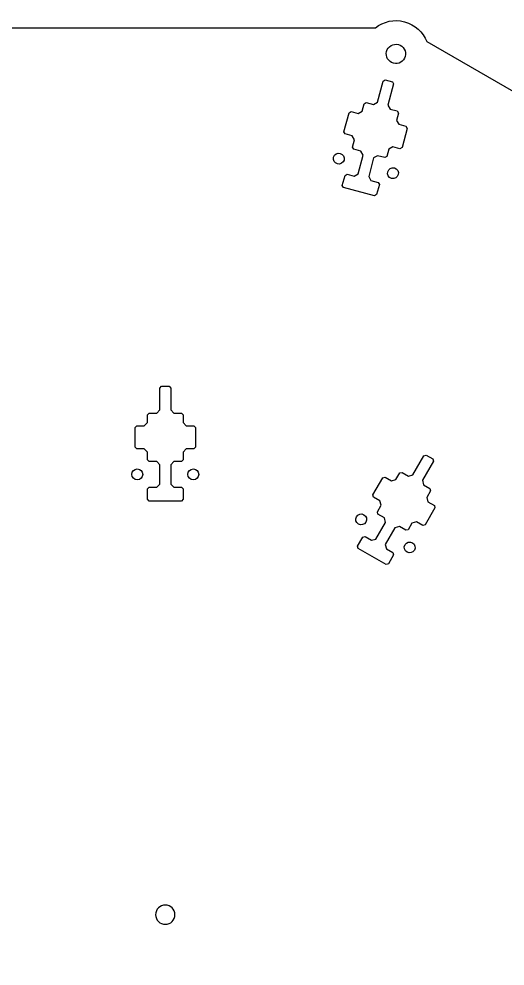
# Model space of a CAD drawing. Header units: inches. Extents: x -31.6 to 31.6, y -14.3 to 14.3.
# Drawn here: x -14.45 to -6.7, y -0.82 to 14.29 of the extents above; entities that cross this region are included whole.
import ezdxf

# ---------------------------------------------------------------- set-up
doc = ezdxf.new("R2010")
doc.units = ezdxf.units.IN
doc.header["$MEASUREMENT"] = 0
doc.layers.add('Layer 1', color=7, linetype='Continuous')

msp = doc.modelspace()

# ---------------------------------------------------------------- linework, layer by layer
at = {"layer": 'Layer 1', "color": 250}
for points, knots in [([(-15.469, -14.147), (-15.469, -14.147), (-13.106, -14.147), (-13.106, -14.147), (-13.106, -14.147), (-13.038, -14.144), (-12.965, -14.117), (-12.965, -13.992), (-12.965, -13.992), (-12.965, -13.992), (-12.965, -13.097), (-12.965, -13.097), (-12.965, -13.097), (-12.965, -13.032), (-12.911, -12.978), (-12.846, -12.978), (-12.846, -12.978), (-12.846, -12.978), (-12.825, -12.978), (-12.825, -12.978), (-12.825, -12.978), (-12.784, -12.978), (-12.746, -12.958), (-12.746, -12.905), (-12.746, -12.905), (-12.746, -12.905), (-12.748, -12.021), (-12.748, -12.021), (-12.748, -12.021), (-12.748, -11.934), (-12.678, -11.863), (-12.591, -11.863), (-12.591, -11.863), (-12.53, -11.863), (-12.477, -11.898), (-12.451, -11.948), (-12.451, -11.948), (-12.432, -11.984), (-12.433, -11.982), (-12.374, -11.982), (-12.374, -11.982), (-12.374, -11.982), (-12.305, -11.982), (-12.305, -11.982), (-12.305, -11.982), (-12.282, -11.982), (-12.273, -11.974), (-12.273, -11.951), (-12.273, -11.951), (-12.273, -11.951), (-12.273, -11.657), (-12.273, -11.657), (-12.273, -11.657), (-12.273, -11.657), (-12.273, -11.097), (-12.273, -11.097), (-12.273, -11.097), (-12.273, -11.074), (-12.282, -11.067), (-12.305, -11.067), (-12.305, -11.067), (-12.305, -11.067), (-12.374, -11.067), (-12.374, -11.067), (-12.374, -11.067), (-12.433, -11.067), (-12.432, -11.064), (-12.451, -11.1), (-12.451, -11.1), (-12.477, -11.15), (-12.53, -11.185), (-12.591, -11.185), (-12.591, -11.185), (-12.678, -11.185), (-12.748, -11.115), (-12.748, -11.028), (-12.748, -11.028), (-12.748, -10.941), (-12.678, -10.87), (-12.591, -10.87), (-12.591, -10.87), (-12.591, -10.87), (-12.118, -10.87), (-12.118, -10.87), (-12.118, -10.87), (-12.118, -10.87), (-11.646, -10.87), (-11.646, -10.87), (-11.646, -10.87), (-11.559, -10.87), (-11.488, -10.941), (-11.488, -11.028), (-11.488, -11.028), (-11.488, -11.115), (-11.559, -11.185), (-11.646, -11.185), (-11.646, -11.185), (-11.707, -11.185), (-11.759, -11.15), (-11.786, -11.1), (-11.786, -11.1), (-11.804, -11.064), (-11.803, -11.067), (-11.863, -11.067), (-11.863, -11.067), (-11.863, -11.067), (-11.931, -11.067), (-11.931, -11.067), (-11.931, -11.067), (-11.954, -11.067), (-11.963, -11.074), (-11.963, -11.097), (-11.963, -11.097), (-11.963, -11.097), (-11.963, -11.657), (-11.963, -11.657), (-11.963, -11.657), (-11.963, -11.657), (-11.963, -11.951), (-11.963, -11.951), (-11.963, -11.951), (-11.963, -11.974), (-11.954, -11.982), (-11.931, -11.982), (-11.931, -11.982), (-11.931, -11.982), (-11.863, -11.982), (-11.863, -11.982), (-11.863, -11.982), (-11.803, -11.982), (-11.804, -11.984), (-11.786, -11.948), (-11.786, -11.948), (-11.759, -11.898), (-11.707, -11.863), (-11.646, -11.863), (-11.646, -11.863), (-11.559, -11.863), (-11.488, -11.934), (-11.488, -12.021), (-11.488, -12.021), (-11.488, -12.021), (-11.49, -12.905), (-11.49, -12.905), (-11.49, -12.905), (-11.49, -12.958), (-11.453, -12.978), (-11.411, -12.978), (-11.411, -12.978), (-11.411, -12.978), (-11.39, -12.978), (-11.39, -12.978), (-11.39, -12.978), (-11.325, -12.978), (-11.272, -13.032), (-11.272, -13.097), (-11.272, -13.097), (-11.272, -13.097), (-11.272, -13.992), (-11.272, -13.992), (-11.272, -13.992), (-11.271, -14.117), (-11.198, -14.144), (-11.13, -14.147), (-11.13, -14.147), (-11.13, -14.147), (-8.768, -14.147), (-8.768, -14.147), (-8.768, -14.147), (-8.64, -14.246), (-8.47, -14.287), (-8.302, -14.242), (-8.302, -14.242), (-8.134, -14.197), (-8.007, -14.076), (-7.946, -13.927), (-7.946, -13.927), (-7.946, -13.927), (-2.143, -10.576), (-2.143, -10.576), (-2.143, -10.576), (-1.983, -10.599), (-1.815, -10.548), (-1.692, -10.426), (-1.692, -10.426), (-1.57, -10.303), (-1.519, -10.135), (-1.542, -9.975), (-1.542, -9.975), (-1.542, -9.975), (1.809, -4.172), (1.809, -4.172), (1.809, -4.172), (1.958, -4.111), (2.079, -3.984), (2.124, -3.816), (2.124, -3.816), (2.169, -3.648), (2.128, -3.478), (2.029, -3.35), (2.029, -3.35), (2.029, -3.35), (2.029, 3.351), (2.029, 3.351), (2.029, 3.351), (2.128, 3.478), (2.168, 3.648), (2.124, 3.816), (2.124, 3.816), (2.079, 3.984), (1.958, 4.111), (1.809, 4.172), (1.809, 4.172), (1.809, 4.172), (-1.542, 9.975), (-1.542, 9.975), (-1.542, 9.975), (-1.52, 10.135), (-1.57, 10.303), (-1.693, 10.426), (-1.693, 10.426), (-1.815, 10.548), (-1.983, 10.599), (-2.143, 10.576), (-2.143, 10.576), (-2.143, 10.576), (-7.947, 13.927), (-7.947, 13.927), (-7.947, 13.927), (-8.007, 14.076), (-8.134, 14.197), (-8.302, 14.242), (-8.302, 14.242), (-8.47, 14.287), (-8.64, 14.246), (-8.767, 14.147), (-8.767, 14.147), (-8.767, 14.147), (-15.469, 14.147), (-15.469, 14.147), (-15.469, 14.147), (-15.596, 14.246), (-15.766, 14.287), (-15.934, 14.242), (-15.934, 14.242), (-16.102, 14.197), (-16.229, 14.076), (-16.29, 13.927), (-16.29, 13.927), (-16.29, 13.927), (-22.093, 10.576), (-22.093, 10.576), (-22.093, 10.576), (-22.253, 10.598), (-22.421, 10.548), (-22.544, 10.426), (-22.544, 10.426), (-22.667, 10.303), (-22.717, 10.135), (-22.694, 9.975), (-22.694, 9.975), (-22.694, 9.975), (-26.045, 4.171), (-26.045, 4.171), (-26.045, 4.171), (-26.194, 4.111), (-26.315, 3.984), (-26.36, 3.816), (-26.36, 3.816), (-26.405, 3.648), (-26.364, 3.478), (-26.265, 3.351), (-26.265, 3.351), (-26.265, 3.351), (-26.265, -3.351), (-26.265, -3.351), (-26.265, -3.351), (-26.364, -3.478), (-26.405, -3.648), (-26.36, -3.816), (-26.36, -3.816), (-26.315, -3.984), (-26.194, -4.111), (-26.045, -4.172), (-26.045, -4.172), (-26.045, -4.172), (-22.694, -9.975), (-22.694, -9.975), (-22.694, -9.975), (-22.717, -10.135), (-22.667, -10.303), (-22.544, -10.426), (-22.544, -10.426), (-22.421, -10.548), (-22.253, -10.599), (-22.093, -10.576), (-22.093, -10.576), (-22.093, -10.576), (-16.29, -13.927), (-16.29, -13.927), (-16.29, -13.927), (-16.229, -14.076), (-16.102, -14.197), (-15.934, -14.242), (-15.934, -14.242), (-15.766, -14.287), (-15.596, -14.246), (-15.469, -14.147)], [0, 0, 0, 0, 0.012821, 0.012821, 0.012821, 0.012821, 0.025641, 0.025641, 0.025641, 0.025641, 0.038462, 0.038462, 0.038462, 0.038462, 0.051282, 0.051282, 0.051282, 0.051282, 0.064103, 0.064103, 0.064103, 0.064103, 0.076923, 0.076923, 0.076923, 0.076923, 0.089744, 0.089744, 0.089744, 0.089744, 0.102564, 0.102564, 0.102564, 0.102564, 0.115385, 0.115385, 0.115385, 0.115385, 0.128205, 0.128205, 0.128205, 0.128205, 0.141026, 0.141026, 0.141026, 0.141026, 0.153846, 0.153846, 0.153846, 0.153846, 0.166667, 0.166667, 0.166667, 0.166667, 0.179487, 0.179487, 0.179487, 0.179487, 0.192308, 0.192308, 0.192308, 0.192308, 0.205128, 0.205128, 0.205128, 0.205128, 0.217949, 0.217949, 0.217949, 0.217949, 0.230769, 0.230769, 0.230769, 0.230769, 0.24359, 0.24359, 0.24359, 0.24359, 0.25641, 0.25641, 0.25641, 0.25641, 0.269231, 0.269231, 0.269231, 0.269231, 0.282051, 0.282051, 0.282051, 0.282051, 0.294872, 0.294872, 0.294872, 0.294872, 0.307692, 0.307692, 0.307692, 0.307692, 0.320513, 0.320513, 0.320513, 0.320513, 0.333333, 0.333333, 0.333333, 0.333333, 0.346154, 0.346154, 0.346154, 0.346154, 0.358974, 0.358974, 0.358974, 0.358974, 0.371795, 0.371795, 0.371795, 0.371795, 0.384615, 0.384615, 0.384615, 0.384615, 0.397436, 0.397436, 0.397436, 0.397436, 0.410256, 0.410256, 0.410256, 0.410256, 0.423077, 0.423077, 0.423077, 0.423077, 0.435897, 0.435897, 0.435897, 0.435897, 0.448718, 0.448718, 0.448718, 0.448718, 0.461538, 0.461538, 0.461538, 0.461538, 0.474359, 0.474359, 0.474359, 0.474359, 0.487179, 0.487179, 0.487179, 0.487179, 0.5, 0.5, 0.5, 0.5, 0.512821, 0.512821, 0.512821, 0.512821, 0.525641, 0.525641, 0.525641, 0.525641, 0.538462, 0.538462, 0.538462, 0.538462, 0.551282, 0.551282, 0.551282, 0.551282, 0.564103, 0.564103, 0.564103, 0.564103, 0.576923, 0.576923, 0.576923, 0.576923, 0.589744, 0.589744, 0.589744, 0.589744, 0.602564, 0.602564, 0.602564, 0.602564, 0.615385, 0.615385, 0.615385, 0.615385, 0.628205, 0.628205, 0.628205, 0.628205, 0.641026, 0.641026, 0.641026, 0.641026, 0.653846, 0.653846, 0.653846, 0.653846, 0.666667, 0.666667, 0.666667, 0.666667, 0.679487, 0.679487, 0.679487, 0.679487, 0.692308, 0.692308, 0.692308, 0.692308, 0.705128, 0.705128, 0.705128, 0.705128, 0.717949, 0.717949, 0.717949, 0.717949, 0.730769, 0.730769, 0.730769, 0.730769, 0.74359, 0.74359, 0.74359, 0.74359, 0.75641, 0.75641, 0.75641, 0.75641, 0.769231, 0.769231, 0.769231, 0.769231, 0.782051, 0.782051, 0.782051, 0.782051, 0.794872, 0.794872, 0.794872, 0.794872, 0.807692, 0.807692, 0.807692, 0.807692, 0.820513, 0.820513, 0.820513, 0.820513, 0.833333, 0.833333, 0.833333, 0.833333, 0.846154, 0.846154, 0.846154, 0.846154, 0.858974, 0.858974, 0.858974, 0.858974, 0.871795, 0.871795, 0.871795, 0.871795, 0.884615, 0.884615, 0.884615, 0.884615, 0.897436, 0.897436, 0.897436, 0.897436, 0.910256, 0.910256, 0.910256, 0.910256, 0.923077, 0.923077, 0.923077, 0.923077, 0.935897, 0.935897, 0.935897, 0.935897, 0.948718, 0.948718, 0.948718, 0.948718, 0.961538, 0.961538, 0.961538, 0.961538, 0.974359, 0.974359, 0.974359, 0.974359, 1, 1, 1, 1]), ([(-8.479, 13.58), (-8.397, 13.558), (-8.313, 13.607), (-8.291, 13.689), (-8.291, 13.689), (-8.269, 13.771), (-8.318, 13.855), (-8.4, 13.877), (-8.4, 13.877), (-8.482, 13.899), (-8.566, 13.85), (-8.588, 13.768), (-8.588, 13.768), (-8.61, 13.686), (-8.561, 13.602), (-8.479, 13.58)], [0, 0, 0, 0, 0.2, 0.2, 0.2, 0.2, 0.4, 0.4, 0.4, 0.4, 0.6, 0.6, 0.6, 0.6, 1, 1, 1, 1]), ([(-8.781, 11.466), (-8.781, 11.466), (-8.747, 11.486), (-8.747, 11.486), (-8.747, 11.486), (-8.747, 11.486), (-8.704, 11.645), (-8.704, 11.645), (-8.704, 11.645), (-8.704, 11.645), (-8.724, 11.679), (-8.724, 11.679), (-8.724, 11.679), (-8.724, 11.679), (-8.838, 11.71), (-8.838, 11.71), (-8.838, 11.71), (-8.838, 11.71), (-8.874, 11.772), (-8.874, 11.772), (-8.874, 11.772), (-8.874, 11.772), (-8.795, 12.069), (-8.795, 12.069), (-8.795, 12.069), (-8.795, 12.069), (-8.732, 12.105), (-8.732, 12.105), (-8.732, 12.105), (-8.732, 12.105), (-8.618, 12.075), (-8.618, 12.075), (-8.618, 12.075), (-8.618, 12.075), (-8.584, 12.094), (-8.584, 12.094), (-8.584, 12.094), (-8.584, 12.094), (-8.552, 12.212), (-8.552, 12.212), (-8.552, 12.212), (-8.552, 12.212), (-8.49, 12.248), (-8.49, 12.248), (-8.49, 12.248), (-8.49, 12.248), (-8.376, 12.217), (-8.376, 12.217), (-8.376, 12.217), (-8.376, 12.217), (-8.342, 12.237), (-8.342, 12.237), (-8.342, 12.237), (-8.342, 12.237), (-8.26, 12.541), (-8.26, 12.541), (-8.26, 12.541), (-8.26, 12.541), (-8.28, 12.575), (-8.28, 12.575), (-8.28, 12.575), (-8.28, 12.575), (-8.394, 12.606), (-8.394, 12.606), (-8.394, 12.606), (-8.394, 12.606), (-8.43, 12.668), (-8.43, 12.668), (-8.43, 12.668), (-8.43, 12.668), (-8.399, 12.786), (-8.399, 12.786), (-8.399, 12.786), (-8.399, 12.786), (-8.418, 12.82), (-8.418, 12.82), (-8.418, 12.82), (-8.418, 12.82), (-8.532, 12.85), (-8.532, 12.85), (-8.532, 12.85), (-8.532, 12.85), (-8.568, 12.913), (-8.568, 12.913), (-8.568, 12.913), (-8.568, 12.913), (-8.478, 13.252), (-8.478, 13.252), (-8.478, 13.252), (-8.478, 13.252), (-8.497, 13.285), (-8.497, 13.285), (-8.497, 13.285), (-8.497, 13.285), (-8.611, 13.316), (-8.611, 13.316), (-8.611, 13.316), (-8.611, 13.316), (-8.645, 13.296), (-8.645, 13.296), (-8.645, 13.296), (-8.645, 13.296), (-8.736, 12.958), (-8.736, 12.958), (-8.736, 12.958), (-8.736, 12.958), (-8.798, 12.922), (-8.798, 12.922), (-8.798, 12.922), (-8.798, 12.922), (-8.913, 12.952), (-8.913, 12.952), (-8.913, 12.952), (-8.913, 12.952), (-8.946, 12.933), (-8.946, 12.933), (-8.946, 12.933), (-8.946, 12.933), (-8.978, 12.815), (-8.978, 12.815), (-8.978, 12.815), (-8.978, 12.815), (-9.041, 12.779), (-9.041, 12.779), (-9.041, 12.779), (-9.041, 12.779), (-9.155, 12.809), (-9.155, 12.809), (-9.155, 12.809), (-9.155, 12.809), (-9.188, 12.79), (-9.188, 12.79), (-9.188, 12.79), (-9.188, 12.79), (-9.27, 12.486), (-9.27, 12.486), (-9.27, 12.486), (-9.27, 12.486), (-9.25, 12.452), (-9.25, 12.452), (-9.25, 12.452), (-9.25, 12.452), (-9.136, 12.421), (-9.136, 12.421), (-9.136, 12.421), (-9.136, 12.421), (-9.1, 12.359), (-9.1, 12.359), (-9.1, 12.359), (-9.1, 12.359), (-9.132, 12.241), (-9.132, 12.241), (-9.132, 12.241), (-9.132, 12.241), (-9.112, 12.207), (-9.112, 12.207), (-9.112, 12.207), (-9.112, 12.207), (-8.998, 12.176), (-8.998, 12.176), (-8.998, 12.176), (-8.998, 12.176), (-8.962, 12.114), (-8.962, 12.114), (-8.962, 12.114), (-8.962, 12.114), (-9.042, 11.817), (-9.042, 11.817), (-9.042, 11.817), (-9.042, 11.817), (-9.104, 11.781), (-9.104, 11.781), (-9.104, 11.781), (-9.104, 11.781), (-9.218, 11.811), (-9.218, 11.811), (-9.218, 11.811), (-9.218, 11.811), (-9.252, 11.792), (-9.252, 11.792), (-9.252, 11.792), (-9.252, 11.792), (-9.295, 11.632), (-9.295, 11.632), (-9.295, 11.632), (-9.295, 11.632), (-9.275, 11.598), (-9.275, 11.598), (-9.275, 11.598), (-9.275, 11.598), (-8.781, 11.466), (-8.781, 11.466)], [0, 0, 0, 0, 0.020408, 0.020408, 0.020408, 0.020408, 0.040816, 0.040816, 0.040816, 0.040816, 0.061224, 0.061224, 0.061224, 0.061224, 0.081633, 0.081633, 0.081633, 0.081633, 0.102041, 0.102041, 0.102041, 0.102041, 0.122449, 0.122449, 0.122449, 0.122449, 0.142857, 0.142857, 0.142857, 0.142857, 0.163265, 0.163265, 0.163265, 0.163265, 0.183673, 0.183673, 0.183673, 0.183673, 0.204082, 0.204082, 0.204082, 0.204082, 0.22449, 0.22449, 0.22449, 0.22449, 0.244898, 0.244898, 0.244898, 0.244898, 0.265306, 0.265306, 0.265306, 0.265306, 0.285714, 0.285714, 0.285714, 0.285714, 0.306122, 0.306122, 0.306122, 0.306122, 0.326531, 0.326531, 0.326531, 0.326531, 0.346939, 0.346939, 0.346939, 0.346939, 0.367347, 0.367347, 0.367347, 0.367347, 0.387755, 0.387755, 0.387755, 0.387755, 0.408163, 0.408163, 0.408163, 0.408163, 0.428571, 0.428571, 0.428571, 0.428571, 0.44898, 0.44898, 0.44898, 0.44898, 0.469388, 0.469388, 0.469388, 0.469388, 0.489796, 0.489796, 0.489796, 0.489796, 0.510204, 0.510204, 0.510204, 0.510204, 0.530612, 0.530612, 0.530612, 0.530612, 0.55102, 0.55102, 0.55102, 0.55102, 0.571429, 0.571429, 0.571429, 0.571429, 0.591837, 0.591837, 0.591837, 0.591837, 0.612245, 0.612245, 0.612245, 0.612245, 0.632653, 0.632653, 0.632653, 0.632653, 0.653061, 0.653061, 0.653061, 0.653061, 0.673469, 0.673469, 0.673469, 0.673469, 0.693878, 0.693878, 0.693878, 0.693878, 0.714286, 0.714286, 0.714286, 0.714286, 0.734694, 0.734694, 0.734694, 0.734694, 0.755102, 0.755102, 0.755102, 0.755102, 0.77551, 0.77551, 0.77551, 0.77551, 0.795918, 0.795918, 0.795918, 0.795918, 0.816327, 0.816327, 0.816327, 0.816327, 0.836735, 0.836735, 0.836735, 0.836735, 0.857143, 0.857143, 0.857143, 0.857143, 0.877551, 0.877551, 0.877551, 0.877551, 0.897959, 0.897959, 0.897959, 0.897959, 0.918367, 0.918367, 0.918367, 0.918367, 0.938776, 0.938776, 0.938776, 0.938776, 0.959184, 0.959184, 0.959184, 0.959184, 1, 1, 1, 1]), ([(-9.372, 11.975), (-9.326, 11.963), (-9.278, 11.99), (-9.266, 12.036), (-9.266, 12.036), (-9.253, 12.082), (-9.281, 12.13), (-9.327, 12.142), (-9.327, 12.142), (-9.373, 12.155), (-9.421, 12.127), (-9.433, 12.081), (-9.433, 12.081), (-9.445, 12.035), (-9.418, 11.987), (-9.372, 11.975)], [0, 0, 0, 0, 0.2, 0.2, 0.2, 0.2, 0.4, 0.4, 0.4, 0.4, 0.6, 0.6, 0.6, 0.6, 1, 1, 1, 1]), ([(-8.509, 11.744), (-8.463, 11.731), (-8.415, 11.759), (-8.403, 11.805), (-8.403, 11.805), (-8.391, 11.851), (-8.418, 11.899), (-8.464, 11.911), (-8.464, 11.911), (-8.51, 11.923), (-8.558, 11.896), (-8.57, 11.85), (-8.57, 11.85), (-8.583, 11.804), (-8.555, 11.756), (-8.509, 11.744)], [0, 0, 0, 0, 0.2, 0.2, 0.2, 0.2, 0.4, 0.4, 0.4, 0.4, 0.6, 0.6, 0.6, 0.6, 1, 1, 1, 1]), ([(-11.862, 6.597), (-11.862, 6.597), (-11.835, 6.625), (-11.835, 6.625), (-11.835, 6.625), (-11.835, 6.625), (-11.835, 6.79), (-11.835, 6.79), (-11.835, 6.79), (-11.835, 6.79), (-11.862, 6.818), (-11.862, 6.818), (-11.862, 6.818), (-11.862, 6.818), (-11.98, 6.818), (-11.98, 6.818), (-11.98, 6.818), (-11.98, 6.818), (-12.031, 6.868), (-12.031, 6.868), (-12.031, 6.868), (-12.031, 6.868), (-12.031, 7.176), (-12.031, 7.176), (-12.031, 7.176), (-12.031, 7.176), (-11.98, 7.227), (-11.98, 7.227), (-11.98, 7.227), (-11.98, 7.227), (-11.862, 7.227), (-11.862, 7.227), (-11.862, 7.227), (-11.862, 7.227), (-11.835, 7.255), (-11.835, 7.255), (-11.835, 7.255), (-11.835, 7.255), (-11.835, 7.377), (-11.835, 7.377), (-11.835, 7.377), (-11.835, 7.377), (-11.783, 7.428), (-11.783, 7.428), (-11.783, 7.428), (-11.783, 7.428), (-11.665, 7.428), (-11.665, 7.428), (-11.665, 7.428), (-11.665, 7.428), (-11.638, 7.455), (-11.638, 7.455), (-11.638, 7.455), (-11.638, 7.455), (-11.638, 7.77), (-11.638, 7.77), (-11.638, 7.77), (-11.638, 7.77), (-11.665, 7.798), (-11.665, 7.798), (-11.665, 7.798), (-11.665, 7.798), (-11.783, 7.798), (-11.783, 7.798), (-11.783, 7.798), (-11.783, 7.798), (-11.835, 7.849), (-11.835, 7.849), (-11.835, 7.849), (-11.835, 7.849), (-11.835, 7.971), (-11.835, 7.971), (-11.835, 7.971), (-11.835, 7.971), (-11.862, 7.999), (-11.862, 7.999), (-11.862, 7.999), (-11.862, 7.999), (-11.98, 7.999), (-11.98, 7.999), (-11.98, 7.999), (-11.98, 7.999), (-12.031, 8.05), (-12.031, 8.05), (-12.031, 8.05), (-12.031, 8.05), (-12.031, 8.4), (-12.031, 8.4), (-12.031, 8.4), (-12.031, 8.4), (-12.059, 8.428), (-12.059, 8.428), (-12.059, 8.428), (-12.059, 8.428), (-12.177, 8.428), (-12.177, 8.428), (-12.177, 8.428), (-12.177, 8.428), (-12.205, 8.4), (-12.205, 8.4), (-12.205, 8.4), (-12.205, 8.4), (-12.205, 8.05), (-12.205, 8.05), (-12.205, 8.05), (-12.205, 8.05), (-12.256, 7.999), (-12.256, 7.999), (-12.256, 7.999), (-12.256, 7.999), (-12.374, 7.999), (-12.374, 7.999), (-12.374, 7.999), (-12.374, 7.999), (-12.402, 7.971), (-12.402, 7.971), (-12.402, 7.971), (-12.402, 7.971), (-12.402, 7.849), (-12.402, 7.849), (-12.402, 7.849), (-12.402, 7.849), (-12.453, 7.798), (-12.453, 7.798), (-12.453, 7.798), (-12.453, 7.798), (-12.571, 7.798), (-12.571, 7.798), (-12.571, 7.798), (-12.571, 7.798), (-12.598, 7.77), (-12.598, 7.77), (-12.598, 7.77), (-12.598, 7.77), (-12.598, 7.455), (-12.598, 7.455), (-12.598, 7.455), (-12.598, 7.455), (-12.571, 7.428), (-12.571, 7.428), (-12.571, 7.428), (-12.571, 7.428), (-12.453, 7.428), (-12.453, 7.428), (-12.453, 7.428), (-12.453, 7.428), (-12.402, 7.377), (-12.402, 7.377), (-12.402, 7.377), (-12.402, 7.377), (-12.402, 7.255), (-12.402, 7.255), (-12.402, 7.255), (-12.402, 7.255), (-12.374, 7.227), (-12.374, 7.227), (-12.374, 7.227), (-12.374, 7.227), (-12.256, 7.227), (-12.256, 7.227), (-12.256, 7.227), (-12.256, 7.227), (-12.205, 7.176), (-12.205, 7.176), (-12.205, 7.176), (-12.205, 7.176), (-12.205, 6.868), (-12.205, 6.868), (-12.205, 6.868), (-12.205, 6.868), (-12.256, 6.818), (-12.256, 6.818), (-12.256, 6.818), (-12.256, 6.818), (-12.374, 6.818), (-12.374, 6.818), (-12.374, 6.818), (-12.374, 6.818), (-12.402, 6.79), (-12.402, 6.79), (-12.402, 6.79), (-12.402, 6.79), (-12.402, 6.625), (-12.402, 6.625), (-12.402, 6.625), (-12.402, 6.625), (-12.374, 6.597), (-12.374, 6.597), (-12.374, 6.597), (-12.374, 6.597), (-11.862, 6.597), (-11.862, 6.597)], [0, 0, 0, 0, 0.020408, 0.020408, 0.020408, 0.020408, 0.040816, 0.040816, 0.040816, 0.040816, 0.061224, 0.061224, 0.061224, 0.061224, 0.081633, 0.081633, 0.081633, 0.081633, 0.102041, 0.102041, 0.102041, 0.102041, 0.122449, 0.122449, 0.122449, 0.122449, 0.142857, 0.142857, 0.142857, 0.142857, 0.163265, 0.163265, 0.163265, 0.163265, 0.183673, 0.183673, 0.183673, 0.183673, 0.204082, 0.204082, 0.204082, 0.204082, 0.22449, 0.22449, 0.22449, 0.22449, 0.244898, 0.244898, 0.244898, 0.244898, 0.265306, 0.265306, 0.265306, 0.265306, 0.285714, 0.285714, 0.285714, 0.285714, 0.306122, 0.306122, 0.306122, 0.306122, 0.326531, 0.326531, 0.326531, 0.326531, 0.346939, 0.346939, 0.346939, 0.346939, 0.367347, 0.367347, 0.367347, 0.367347, 0.387755, 0.387755, 0.387755, 0.387755, 0.408163, 0.408163, 0.408163, 0.408163, 0.428571, 0.428571, 0.428571, 0.428571, 0.44898, 0.44898, 0.44898, 0.44898, 0.469388, 0.469388, 0.469388, 0.469388, 0.489796, 0.489796, 0.489796, 0.489796, 0.510204, 0.510204, 0.510204, 0.510204, 0.530612, 0.530612, 0.530612, 0.530612, 0.55102, 0.55102, 0.55102, 0.55102, 0.571429, 0.571429, 0.571429, 0.571429, 0.591837, 0.591837, 0.591837, 0.591837, 0.612245, 0.612245, 0.612245, 0.612245, 0.632653, 0.632653, 0.632653, 0.632653, 0.653061, 0.653061, 0.653061, 0.653061, 0.673469, 0.673469, 0.673469, 0.673469, 0.693878, 0.693878, 0.693878, 0.693878, 0.714286, 0.714286, 0.714286, 0.714286, 0.734694, 0.734694, 0.734694, 0.734694, 0.755102, 0.755102, 0.755102, 0.755102, 0.77551, 0.77551, 0.77551, 0.77551, 0.795918, 0.795918, 0.795918, 0.795918, 0.816327, 0.816327, 0.816327, 0.816327, 0.836735, 0.836735, 0.836735, 0.836735, 0.857143, 0.857143, 0.857143, 0.857143, 0.877551, 0.877551, 0.877551, 0.877551, 0.897959, 0.897959, 0.897959, 0.897959, 0.918367, 0.918367, 0.918367, 0.918367, 0.938776, 0.938776, 0.938776, 0.938776, 0.959184, 0.959184, 0.959184, 0.959184, 1, 1, 1, 1]), ([(-8.598, 5.585), (-8.598, 5.585), (-8.56, 5.595), (-8.56, 5.595), (-8.56, 5.595), (-8.56, 5.595), (-8.478, 5.739), (-8.478, 5.739), (-8.478, 5.739), (-8.478, 5.739), (-8.488, 5.776), (-8.488, 5.776), (-8.488, 5.776), (-8.488, 5.776), (-8.59, 5.835), (-8.59, 5.835), (-8.59, 5.835), (-8.59, 5.835), (-8.609, 5.905), (-8.609, 5.905), (-8.609, 5.905), (-8.609, 5.905), (-8.455, 6.172), (-8.455, 6.172), (-8.455, 6.172), (-8.455, 6.172), (-8.385, 6.19), (-8.385, 6.19), (-8.385, 6.19), (-8.385, 6.19), (-8.283, 6.131), (-8.283, 6.131), (-8.283, 6.131), (-8.283, 6.131), (-8.245, 6.141), (-8.245, 6.141), (-8.245, 6.141), (-8.245, 6.141), (-8.184, 6.247), (-8.184, 6.247), (-8.184, 6.247), (-8.184, 6.247), (-8.114, 6.265), (-8.114, 6.265), (-8.114, 6.265), (-8.114, 6.265), (-8.012, 6.206), (-8.012, 6.206), (-8.012, 6.206), (-8.012, 6.206), (-7.974, 6.216), (-7.974, 6.216), (-7.974, 6.216), (-7.974, 6.216), (-7.817, 6.489), (-7.817, 6.489), (-7.817, 6.489), (-7.817, 6.489), (-7.827, 6.527), (-7.827, 6.527), (-7.827, 6.527), (-7.827, 6.527), (-7.929, 6.586), (-7.929, 6.586), (-7.929, 6.586), (-7.929, 6.586), (-7.948, 6.656), (-7.948, 6.656), (-7.948, 6.656), (-7.948, 6.656), (-7.887, 6.762), (-7.887, 6.762), (-7.887, 6.762), (-7.887, 6.762), (-7.897, 6.799), (-7.897, 6.799), (-7.897, 6.799), (-7.897, 6.799), (-7.999, 6.858), (-7.999, 6.858), (-7.999, 6.858), (-7.999, 6.858), (-8.018, 6.928), (-8.018, 6.928), (-8.018, 6.928), (-8.018, 6.928), (-7.843, 7.232), (-7.843, 7.232), (-7.843, 7.232), (-7.843, 7.232), (-7.853, 7.269), (-7.853, 7.269), (-7.853, 7.269), (-7.853, 7.269), (-7.955, 7.328), (-7.955, 7.328), (-7.955, 7.328), (-7.955, 7.328), (-7.993, 7.318), (-7.993, 7.318), (-7.993, 7.318), (-7.993, 7.318), (-8.168, 7.014), (-8.168, 7.014), (-8.168, 7.014), (-8.168, 7.014), (-8.238, 6.996), (-8.238, 6.996), (-8.238, 6.996), (-8.238, 6.996), (-8.34, 7.055), (-8.34, 7.055), (-8.34, 7.055), (-8.34, 7.055), (-8.378, 7.045), (-8.378, 7.045), (-8.378, 7.045), (-8.378, 7.045), (-8.439, 6.939), (-8.439, 6.939), (-8.439, 6.939), (-8.439, 6.939), (-8.509, 6.921), (-8.509, 6.921), (-8.509, 6.921), (-8.509, 6.921), (-8.611, 6.98), (-8.611, 6.98), (-8.611, 6.98), (-8.611, 6.98), (-8.649, 6.97), (-8.649, 6.97), (-8.649, 6.97), (-8.649, 6.97), (-8.806, 6.697), (-8.806, 6.697), (-8.806, 6.697), (-8.806, 6.697), (-8.796, 6.659), (-8.796, 6.659), (-8.796, 6.659), (-8.796, 6.659), (-8.694, 6.6), (-8.694, 6.6), (-8.694, 6.6), (-8.694, 6.6), (-8.675, 6.53), (-8.675, 6.53), (-8.675, 6.53), (-8.675, 6.53), (-8.736, 6.424), (-8.736, 6.424), (-8.736, 6.424), (-8.736, 6.424), (-8.726, 6.387), (-8.726, 6.387), (-8.726, 6.387), (-8.726, 6.387), (-8.624, 6.328), (-8.624, 6.328), (-8.624, 6.328), (-8.624, 6.328), (-8.605, 6.258), (-8.605, 6.258), (-8.605, 6.258), (-8.605, 6.258), (-8.759, 5.992), (-8.759, 5.992), (-8.759, 5.992), (-8.759, 5.992), (-8.829, 5.973), (-8.829, 5.973), (-8.829, 5.973), (-8.829, 5.973), (-8.931, 6.032), (-8.931, 6.032), (-8.931, 6.032), (-8.931, 6.032), (-8.969, 6.022), (-8.969, 6.022), (-8.969, 6.022), (-8.969, 6.022), (-9.051, 5.879), (-9.051, 5.879), (-9.051, 5.879), (-9.051, 5.879), (-9.041, 5.841), (-9.041, 5.841), (-9.041, 5.841), (-9.041, 5.841), (-8.598, 5.585), (-8.598, 5.585)], [0, 0, 0, 0, 0.020408, 0.020408, 0.020408, 0.020408, 0.040816, 0.040816, 0.040816, 0.040816, 0.061224, 0.061224, 0.061224, 0.061224, 0.081633, 0.081633, 0.081633, 0.081633, 0.102041, 0.102041, 0.102041, 0.102041, 0.122449, 0.122449, 0.122449, 0.122449, 0.142857, 0.142857, 0.142857, 0.142857, 0.163265, 0.163265, 0.163265, 0.163265, 0.183673, 0.183673, 0.183673, 0.183673, 0.204082, 0.204082, 0.204082, 0.204082, 0.22449, 0.22449, 0.22449, 0.22449, 0.244898, 0.244898, 0.244898, 0.244898, 0.265306, 0.265306, 0.265306, 0.265306, 0.285714, 0.285714, 0.285714, 0.285714, 0.306122, 0.306122, 0.306122, 0.306122, 0.326531, 0.326531, 0.326531, 0.326531, 0.346939, 0.346939, 0.346939, 0.346939, 0.367347, 0.367347, 0.367347, 0.367347, 0.387755, 0.387755, 0.387755, 0.387755, 0.408163, 0.408163, 0.408163, 0.408163, 0.428571, 0.428571, 0.428571, 0.428571, 0.44898, 0.44898, 0.44898, 0.44898, 0.469388, 0.469388, 0.469388, 0.469388, 0.489796, 0.489796, 0.489796, 0.489796, 0.510204, 0.510204, 0.510204, 0.510204, 0.530612, 0.530612, 0.530612, 0.530612, 0.55102, 0.55102, 0.55102, 0.55102, 0.571429, 0.571429, 0.571429, 0.571429, 0.591837, 0.591837, 0.591837, 0.591837, 0.612245, 0.612245, 0.612245, 0.612245, 0.632653, 0.632653, 0.632653, 0.632653, 0.653061, 0.653061, 0.653061, 0.653061, 0.673469, 0.673469, 0.673469, 0.673469, 0.693878, 0.693878, 0.693878, 0.693878, 0.714286, 0.714286, 0.714286, 0.714286, 0.734694, 0.734694, 0.734694, 0.734694, 0.755102, 0.755102, 0.755102, 0.755102, 0.77551, 0.77551, 0.77551, 0.77551, 0.795918, 0.795918, 0.795918, 0.795918, 0.816327, 0.816327, 0.816327, 0.816327, 0.836735, 0.836735, 0.836735, 0.836735, 0.857143, 0.857143, 0.857143, 0.857143, 0.877551, 0.877551, 0.877551, 0.877551, 0.897959, 0.897959, 0.897959, 0.897959, 0.918367, 0.918367, 0.918367, 0.918367, 0.938776, 0.938776, 0.938776, 0.938776, 0.959184, 0.959184, 0.959184, 0.959184, 1, 1, 1, 1]), ([(-12.565, 6.936), (-12.517, 6.936), (-12.478, 6.975), (-12.478, 7.022), (-12.478, 7.022), (-12.478, 7.07), (-12.517, 7.109), (-12.565, 7.109), (-12.565, 7.109), (-12.613, 7.109), (-12.651, 7.07), (-12.651, 7.022), (-12.651, 7.022), (-12.651, 6.975), (-12.613, 6.936), (-12.565, 6.936)], [0, 0, 0, 0, 0.2, 0.2, 0.2, 0.2, 0.4, 0.4, 0.4, 0.4, 0.6, 0.6, 0.6, 0.6, 1, 1, 1, 1]), ([(-11.671, 6.936), (-11.624, 6.936), (-11.585, 6.975), (-11.585, 7.022), (-11.585, 7.022), (-11.585, 7.07), (-11.624, 7.109), (-11.671, 7.109), (-11.671, 7.109), (-11.719, 7.109), (-11.758, 7.07), (-11.758, 7.022), (-11.758, 7.022), (-11.758, 6.975), (-11.719, 6.936), (-11.671, 6.936)], [0, 0, 0, 0, 0.2, 0.2, 0.2, 0.2, 0.4, 0.4, 0.4, 0.4, 0.6, 0.6, 0.6, 0.6, 1, 1, 1, 1]), ([(-9.037, 6.23), (-8.996, 6.206), (-8.943, 6.22), (-8.919, 6.262), (-8.919, 6.262), (-8.895, 6.303), (-8.909, 6.356), (-8.95, 6.38), (-8.95, 6.38), (-8.992, 6.404), (-9.045, 6.39), (-9.069, 6.348), (-9.069, 6.348), (-9.093, 6.307), (-9.078, 6.254), (-9.037, 6.23)], [0, 0, 0, 0, 0.2, 0.2, 0.2, 0.2, 0.4, 0.4, 0.4, 0.4, 0.6, 0.6, 0.6, 0.6, 1, 1, 1, 1]), ([(-8.263, 5.783), (-8.222, 5.759), (-8.169, 5.774), (-8.145, 5.815), (-8.145, 5.815), (-8.121, 5.856), (-8.135, 5.909), (-8.177, 5.933), (-8.177, 5.933), (-8.218, 5.957), (-8.271, 5.943), (-8.295, 5.902), (-8.295, 5.902), (-8.319, 5.86), (-8.305, 5.807), (-8.263, 5.783)], [0, 0, 0, 0, 0.2, 0.2, 0.2, 0.2, 0.4, 0.4, 0.4, 0.4, 0.6, 0.6, 0.6, 0.6, 1, 1, 1, 1]), ([(-12.118, 0.154), (-12.033, 0.154), (-11.965, 0.085), (-11.965, 0), (-11.965, 0), (-11.965, -0.085), (-12.033, -0.153), (-12.118, -0.153), (-12.118, -0.153), (-12.203, -0.153), (-12.272, -0.085), (-12.272, 0), (-12.272, 0), (-12.272, 0.085), (-12.203, 0.154), (-12.118, 0.154)], [0, 0, 0, 0, 0.2, 0.2, 0.2, 0.2, 0.4, 0.4, 0.4, 0.4, 0.6, 0.6, 0.6, 0.6, 1, 1, 1, 1])]:
    msp.add_open_spline(points, degree=3, knots=knots, dxfattribs=at)

doc.saveas('drawing.dxf')
